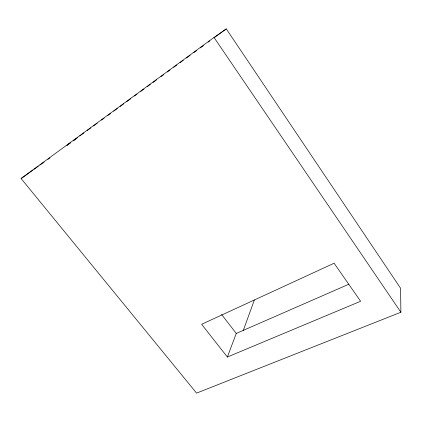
<?xml version="1.0" encoding="UTF-8"?>
<svg xmlns="http://www.w3.org/2000/svg" width="422" height="422" viewBox="0 0 422 422"><rect width="100%" height="100%" fill="white"/><g stroke="black" fill="none" stroke-linecap="round" stroke-linejoin="round"><path stroke-width="0.63" d="M243.199 330.69L254.36 299.952M227.374 357.028L360.61 301.271L334.108 263.228L201.626 324.286L227.374 357.028L236.273 333.449L348.841 284.233M21.1 178.532L214.012 37.447L226.276 28.891L400.594 288.268L400.9 312.243L196.573 393.109L21.1 178.532L32.89 170.103M70.674 142.625L66.956 145.347L70.157 143.063M73.328 140.684L77.579 137.583M79.7 136.026L83.952 132.925M87.138 130.593L90.857 127.877M93.51 125.935L97.229 123.219M101.475 120.112L104.129 118.171M107.847 115.454L110.501 113.513M113.692 111.186L117.406 108.47M120.064 106.529L123.778 103.807M126.436 101.871L130.683 98.764M134.402 96.047L137.055 94.106M140.774 91.389L143.96 89.058M147.146 86.726L150.332 84.4M152.986 82.459L156.704 79.742M160.956 76.635L163.609 74.694M167.328 71.977L169.982 70.036M173.7 67.32L176.887 64.988M180.073 62.662L183.259 60.33M186.445 58.004L190.164 55.287M193.877 52.571L196.536 50.629M200.255 47.913L203.441 45.581M208.22 42.089L209.813 40.923M214.592 37.431L226.276 28.891M73.354 140.779L75.485 139.255M33.96 169.338L38.249 166.273M39.853 165.123L44.141 162.059M47.892 159.374L50.033 157.844M221.576 314.422L236.273 333.449M214.012 37.447L400.9 312.243"/></g></svg>
